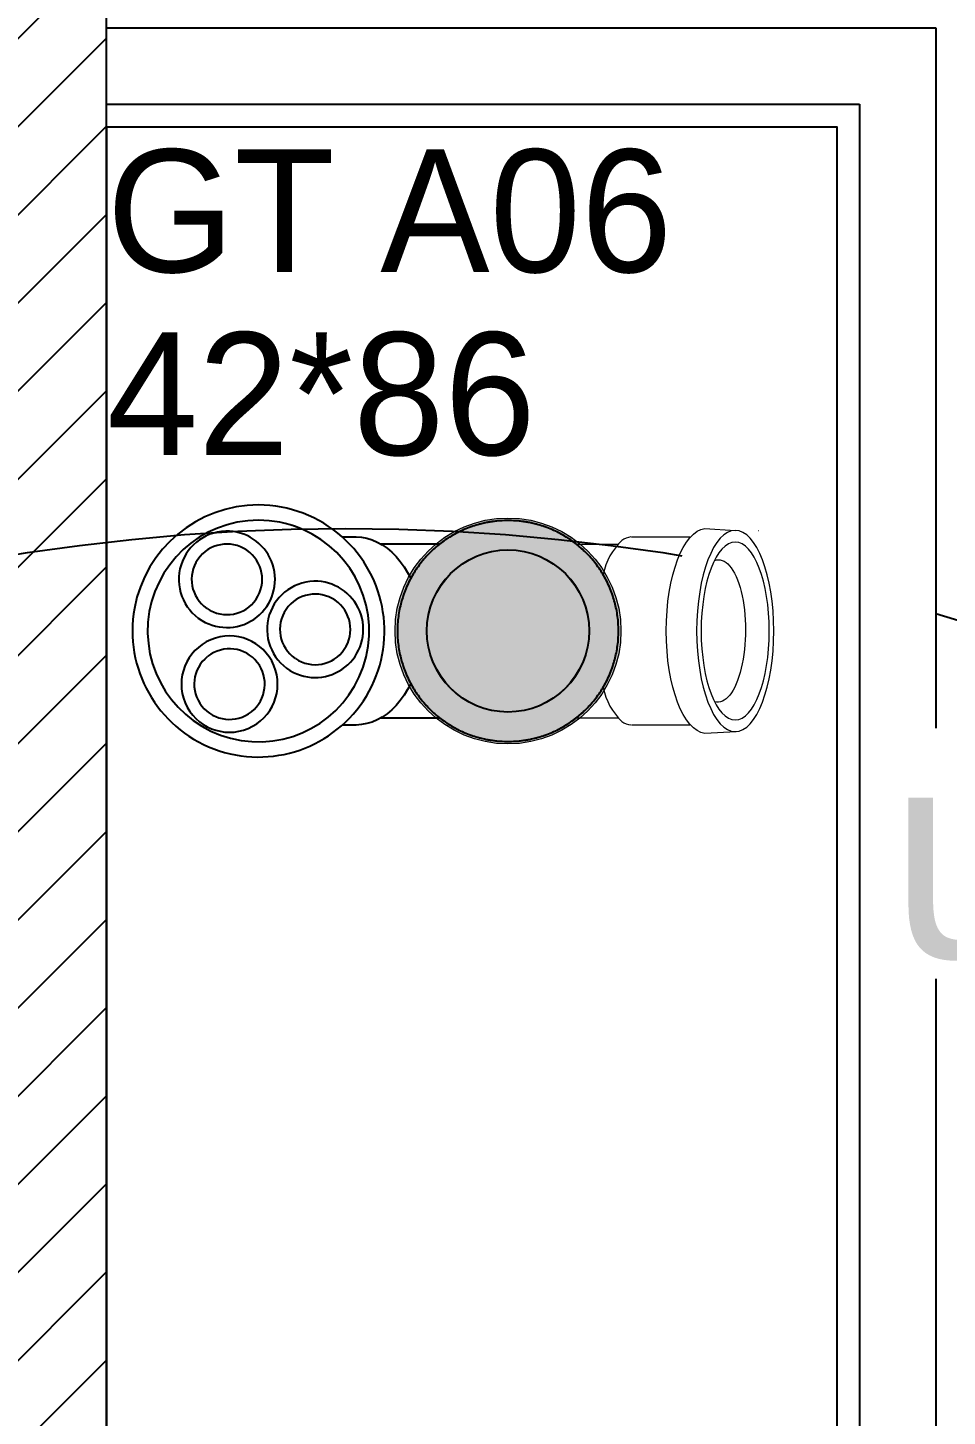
# Model space of a CAD drawing. Header units: centimetres. Extents: x -35664 to 50682, y -23001 to 23705.
# Drawn here: x 6801.4 to 6854.3, y 4414.2 to 4494.1 of the extents above; entities that cross this region are included whole.
import ezdxf

# ---------------------------------------------------------------- set-up
doc = ezdxf.new("R2010")
doc.units = ezdxf.units.CM
for name, pattern in [('ACAD_ISO02W100', [15, 12, -3]), ('ISO-03', [1.5, 0.6, -0.9]), ('VW-01', [0.41656, 0.20828, -0.20828])]:
    doc.linetypes.add(name, pattern=pattern)
for name, color, linetype in [('B aménagement intérieur', 252, 'Continuous'), ('B GÈnÈral_Hatch', 252, 'Continuous'), ('B Général', 252, 'Continuous'), ('C ANNOTATIONS-prestations', 252, 'Continuous'), ('C ANNOTATIONS-textes-numérotation gaine', 252, 'ISO-03'), ('F REMPLISSAGE-vert clair', 252, 'Continuous'), ('F REMPLISSAGE-vert foncé', 252, 'Continuous'), ('prlm-EAU-CHU', 42, 'Continuous'), ('prlm-EAU-EUEV', 25, 'Continuous'), ('prlm-GT', 242, 'Continuous'), ('prlm-MOD', 64, 'Continuous')]:
    doc.layers.add(name, color=color, linetype=linetype)
doc.layers.add('prlm-ELEC-CFO', color=1, linetype='Continuous', lineweight=25)
doc.layers.add('prlm-ZEROPLOT', color=254, linetype='Continuous', plot=False)
doc.styles.add('Eurostile', font='Eurosti.TTF')
doc.styles.add('prlm-elec-cfo', font='comic.ttf', dxfattribs={"height": 12})

# ---------------------------------------------------------------- blocks, each defined once
blk = doc.blocks.new('A 90.T4 A13_A14 Haut (2D)')
at = {"layer": 'B Général', "linetype": 'Continuous'}
for p, q in [((-354.91, 100.444), (-354.91, 189.944)), ((-396.91, 100.444), (-354.91, 100.444))]:
    blk.add_line(p, q, dxfattribs=at)
at = {"layer": 'F REMPLISSAGE-vert clair'}
for p, q in [((-353.61, 99.144), (-353.61, 189.944)), ((-349.21, 94.744), (-349.21, 189.944)), ((-396.91, 99.144), (-353.61, 99.144)), ((-396.91, 94.744), (-349.21, 94.744))]:
    blk.add_line(p, q, dxfattribs=at)
at = {"layer": 'F REMPLISSAGE-vert foncé', "linetype": 'Continuous'}
for p, q in [((-354.91, 100.444), (-354.91, 189.944)), ((-396.91, 100.444), (-354.91, 100.444))]:
    blk.add_line(p, q, dxfattribs=at)
at = {"layer": 'F REMPLISSAGE-vert foncé'}
for p, q in [((-353.61, 99.144), (-353.61, 189.944)), ((-349.21, 94.744), (-349.21, 189.944)), ((-396.91, 99.144), (-353.61, 99.144)), ((-396.91, 94.744), (-349.21, 94.744))]:
    blk.add_line(p, q, dxfattribs=at)
blk = doc.blocks.new('A 90.Groupe-35-1')
at = {"layer": 'B Général', "linetype": 'VW-01', "ltscale": 25.4, "flags": 128}
blk.add_lwpolyline([(6805.972, 4488.387), (6847.972, 4488.387), (6847.972, 4402.387), (6805.972, 4402.387)], close=True, dxfattribs=at)
at = {"layer": 'C ANNOTATIONS-textes-numérotation gaine', "insert": (6805.972, 4487.085), "char_height": 7.059, "width": 48.64409, "attachment_point": 1, "line_spacing_factor": 0.894142, "style": 'Eurostile'}
blk.add_mtext('GT A06\\P42*86', dxfattribs=at)
blk = doc.blocks.new('xi.dchrob')
at = {"layer": 'prlm-ZEROPLOT', "color": 253, "linetype": 'ACAD_ISO02W100', "ltscale": 5}
for radius in [180, 120]:
    blk.add_circle((13.375, 0), radius, dxfattribs=at)
blk = doc.blocks.new('xi.chu')
at = {"layer": 'prlm-EAU-EUEV', "linetype": 'ByBlock', "lineweight": 5}
blk.add_hatch(color=0, dxfattribs=at).paths.add_polyline_path([(6.5, 0, 1), (-6.5, 0, 1)])
at = {"layer": 'prlm-EAU-EUEV', "color": 0, "linetype": 'ByBlock', "lineweight": 5}
blk.add_circle((0, 0), 6.5, dxfattribs=at)
blk = doc.blocks.new('xi.ccev1')
at = {"layer": 'prlm-EAU-CHU', "color": 0, "lineweight": 13}
for p, q in [((-5, -3.931), (-5, -6.323)), ((5, -3.931), (5, -6.323)), ((-5.41, -10.463), (-5.41, -7.114)), ((5.41, -7.114), (5.41, -10.463)), ((-5.799, -13.123), (-5.89, -11.331)), ((5.89, -11.331), (5.789, -13.073)), ((5.776, -14.402), (5.776, -14.404))]:
    blk.add_line(p, q, dxfattribs=at)
for radius in [6.36, 4.675]:
    blk.add_circle((0, 0), radius, dxfattribs=at)
for centre, radius, start, end in [((-2.54, -9.094), 3.683, 101.22401, 136.49298), ((2.54, -9.094), 3.683, 43.50702, 78.77599), ((-4.475, -7.136), 0.936, 141.87411, 175.33952), ((4.475, -7.136), 0.936, 4.66048, 38.12589)]:
    blk.add_arc(centre, radius, start, end, dxfattribs=at)
at = {"layer": 'prlm-EAU-CHU', "color": 0, "lineweight": 13, "extrusion": (0, 0, -1)}
for centre, major_axis, ratio, start_param, end_param in [((0, -11.414), (-5.894, 0), 0.391508, 0.036281, 3.105311), ((0.001, -12.093), (-4.098, 0.028), 0.383971, 2.986035, 6.398097)]:
    blk.add_ellipse(centre, major_axis=major_axis, ratio=ratio, start_param=start_param, end_param=end_param, dxfattribs=at)
for major_axis, ratio in [((5.789, 0), 0.383426), ((5.115, 0), 0.383329)]:
    blk.add_ellipse((0, -13.073), major_axis=major_axis, ratio=ratio, dxfattribs=at)
blk = doc.blocks.new('xi.evacbg')
at = {"layer": 'prlm-EAU-CHU', "color": 0}
for p, q in [((7.307, 5), (3.931, 5)), ((3.931, -5), (7.307, -5))]:
    blk.add_line(p, q, dxfattribs=at)
at = {"layer": 'prlm-EAU-CHU', "color": 0, "flags": 128}
for points in [[(5.618, 3.069), (5.774, 3.368), (5.977, 3.699), (6.197, 4.006), (6.435, 4.287), (6.688, 4.54), (6.954, 4.763), (7.233, 4.955), (7.521, 5.115), (7.818, 5.24), (8.121, 5.332), (8.428, 5.389), (8.737, 5.41), (9.535, 5.414)], [(9.535, -5.414), (8.737, -5.41), (8.428, -5.389), (8.121, -5.332), (7.818, -5.24), (7.521, -5.115), (7.233, -4.955), (6.954, -4.763), (6.688, -4.54), (6.435, -4.287), (6.197, -4.006), (5.977, -3.699), (5.774, -3.368), (5.618, -3.069)]]:
    blk.add_lwpolyline(points, dxfattribs=at)
at = {"layer": 'prlm-EAU-CHU', "color": 0}
blk.add_circle((0, 0), 4.666, dxfattribs=at)
for centre, radius, start, end in [((14.357, 0), 7.25, 270, 228.58124), ((0, 0), 6.36, 116.39411, 123.60589), ((0, 0), 6.36, 108.60589, 116.39411), ((0, 0), 6.36, 101.39411, 108.60589), ((0, 0), 6.36, 93.60589, 101.39411), ((0, 0), 6.36, 86.39411, 93.60589), ((0, 0), 6.36, 78.60589, 86.39411), ((0, 0), 6.36, 71.39411, 78.60589), ((0, 0), 6.36, 63.60589, 71.39411), ((0, 0), 6.36, 56.39411, 63.60589), ((14.357, 0), 6.374, 270, 252.0195), ((16.022, 3.056), 2.769, 292.92158, 292.85417), ((0, 0), 6.36, 123.60589, 131.39411), ((0, 0), 6.36, 48.60589, 56.39411), ((16.022, 3.056), 2.03, 308.85262, 307.75756), ((0, 0), 6.36, 138.60589, 146.39411), ((0, 0), 6.36, 131.39411, 138.60589), ((0, 0), 6.36, 41.39411, 48.60589), ((0, 0), 6.36, 33.60589, 41.39411), ((0, 0), 6.36, 146.39411, 153.60589), ((0, 0), 6.36, 26.39411, 33.60589), ((0, 0), 6.36, 153.60589, 161.39411), ((0, 0), 6.36, 18.60589, 26.39411), ((11.092, -0.092), 2.769, 63.29546, 271.4166), ((0, 0), 6.36, 161.39411, 168.60589), ((0, 0), 6.36, 11.39411, 18.60589), ((11.092, -0.092), 2.03, 55.81054, 55.32614), ((11.092, -0.092), 2.769, 271.4166, 63.29546), ((0, 0), 6.36, 168.60589, 176.39411), ((0, 0), 6.36, 3.60589, 11.39411), ((0, 0), 6.36, 176.39411, 183.60589), ((0, 0), 6.36, 356.39411, 3.60589), ((0, 0), 6.36, 183.60589, 191.39411), ((0, 0), 6.36, 348.60589, 356.39411), ((16.171, -2.97), 2.769, 63.29546, 271.4166), ((16.171, -2.97), 2.769, 271.4166, 63.29546), ((0, 0), 6.36, 191.39411, 198.60589), ((0, 0), 6.36, 341.39411, 348.60589), ((16.171, -2.97), 2.03, 55.81054, 55.32614), ((0, 0), 6.36, 198.60589, 206.39411), ((0, 0), 6.36, 333.60589, 341.39411), ((0, 0), 6.36, 206.39411, 213.60589), ((0, 0), 6.36, 326.39411, 333.60589), ((0, 0), 6.36, 213.60589, 221.39411), ((0, 0), 6.36, 318.60589, 326.39411), ((0, 0), 6.36, 221.39411, 228.60589), ((0, 0), 6.36, 228.60589, 236.39411), ((0, 0), 6.36, 303.60589, 311.39411), ((0, 0), 6.36, 311.39411, 318.60589), ((0, 0), 6.36, 236.39411, 243.60589), ((0, 0), 6.36, 296.39411, 303.60589), ((14.357, 0), 7.25, 228.26287, 270), ((0, 0), 6.36, 243.60589, 251.39411), ((0, 0), 6.36, 251.39411, 258.60589), ((0, 0), 6.36, 258.60589, 266.39411), ((0, 0), 6.36, 266.39411, 273.60589), ((0, 0), 6.36, 273.60589, 281.39411), ((0, 0), 6.36, 281.39411, 288.60589), ((0, 0), 6.36, 288.60589, 296.39411), ((14.357, 0), 6.374, 247.74932, 270)]:
    blk.add_arc(centre, radius, start, end, dxfattribs=at)

msp = doc.modelspace()

# ---------------------------------------------------------------- hatches: boundary and pattern name
at = {"layer": 'B GÈnÈral_Hatch', "linetype": 'Continuous'}
h = msp.add_hatch(dxfattribs=at)
h.set_pattern_fill('50_BETON', color=256, style=0, pattern_type=2)
h.set_pattern_definition([(45, (0, 0), (2.4253472, -2.6458333), [])])
h.paths.add_polyline_path([(6805.89, 4893.389), (6787.89, 4893.389), (6787.972, 4300.387), (6805.972, 4300.387)])

# ---------------------------------------------------------------- linework, layer by layer
at = {"layer": 'B Général', "linetype": 'Continuous', "lineweight": 18}
msp.add_line((6805.972, 4300.387), (6805.891, 4883.389), dxfattribs=at)
at = {"layer": 'B Général', "linetype": 'Continuous'}
msp.add_line((6805.972, 4300.387), (6805.891, 4883.389), dxfattribs=at)
at = {"layer": 'C ANNOTATIONS-prestations', "linetype": 'Continuous'}
msp.add_open_spline([(4834.965, 4217.888), (4859.479, 4186.178), (4881.036, 4152.389), (6085.791, 4152.388), (7290.546, 4152.388), (7290.546, 4217.388), (7290.546, 4282.388), (6220.294, 4282.388), (5150.041, 4282.389), (5150.021, 4585.887), (5150, 4889.386), (5084.982, 4889.198), (5019.965, 4889.01), (5019.965, 4609.699), (5019.965, 4330.389), (4927.465, 4330.389), (4834.965, 4330.389), (4834.965, 4274.138), (4834.965, 4217.888)], degree=2, knots=[0, 0, 0, 1, 1, 2, 2, 3, 3, 4, 4, 5, 5, 6, 6, 7, 7, 8, 8, 9, 9, 9], dxfattribs=at)
at = {"layer": 'C ANNOTATIONS-prestations'}
msp.add_open_spline([(5019.965, 4889.389), (5019.965, 4609.889), (5019.965, 4330.389), (4927.465, 4330.389), (4834.965, 4330.389), (4834.965, 4274.138), (4834.965, 4217.888), (4859.479, 4186.178), (4881.036, 4152.389), (6085.791, 4152.389), (7290.546, 4152.389), (7290.546, 4217.388), (7290.546, 4282.387), (6220.273, 4282.388), (5150, 4282.389), (5150, 4585.889), (5150, 4889.389), (5084.982, 4889.389), (5019.965, 4889.389)], degree=2, knots=[0, 0, 0, 1, 1, 2, 2, 3, 3, 4, 4, 5, 5, 6, 6, 7, 7, 8, 8, 9, 9, 9], dxfattribs=at)
at = {"layer": 'prlm-GT'}
msp.add_lwpolyline([(6805.972, 4488.387), (6847.972, 4488.387), (6847.972, 4402.387), (6805.972, 4402.387)], close=True, dxfattribs=at)

# ---------------------------------------------------------------- block references
at = {"layer": 'B aménagement intérieur', "xscale": -1, "rotation": 180}
msp.add_blockref('A 90.T4 A13_A14 Haut (2D)', (7202.882, 4588.832), dxfattribs=at)
at = {"layer": 'C ANNOTATIONS-textes-numérotation gaine'}
msp.add_blockref('A 90.Groupe-35-1', (0, 0), dxfattribs=at)
at = {"layer": 'prlm-EAU-CHU'}
for name, rotation in [('xi.evacbg', 180), ('xi.ccev1', 90)]:
    msp.add_blockref(name, (6829.052, 4459.38), dxfattribs=dict(at, rotation=rotation))
at = {"layer": 'prlm-EAU-EUEV'}
msp.add_blockref('xi.chu', (6829.052, 4459.38), dxfattribs=at)

# ---------------------------------------------------------------- next in the draw order: texts
at = {"layer": 'prlm-ELEC-CFO', "lineweight": 20, "insert": (6862.201, 4446.495), "char_height": 12, "attachment_point": 5, "line_spacing_factor": 0.8, "style": 'prlm-elec-cfo', "bg_fill": 3, "box_fill_scale": 1.1, "bg_fill_color": 256, "bg_fill_transparency": 0}
msp.add_mtext('uta', dxfattribs=at)

# ---------------------------------------------------------------- next in the draw order: block references
at = {"layer": 'prlm-MOD'}
msp.add_blockref('xi.dchrob', (6806.307, 4345.272), dxfattribs=at)

doc.saveas('drawing.dxf')
